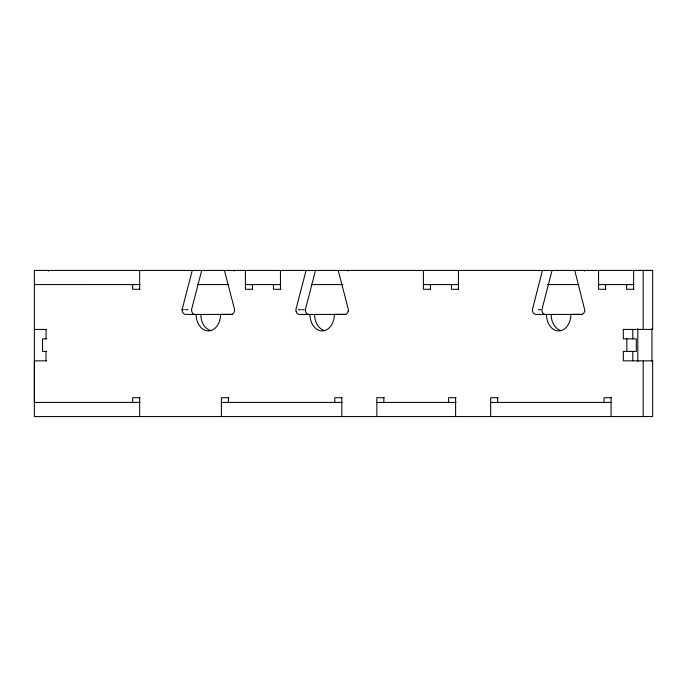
<?xml version="1.0" encoding="UTF-8"?>
<svg xmlns="http://www.w3.org/2000/svg" width="687" height="687" viewBox="0 0 687 687"><rect width="100%" height="100%" fill="white"/><g stroke="black" fill="none" stroke-linecap="round" stroke-linejoin="round"><path stroke-width="1.03" d="M46.029 338.846L46.029 329.417M632.796 360.838L632.796 351.409M542.412 270.429L532.399 309.717L532.64 311.443A4.723 3.504 89.8 0 0 533.988 313.658A4.749 3.529 89.7 0 0 535.903 314.431L582.439 314.431M348.172 311.443L348.421 309.717L338.485 271.451A4.749 3.538 -90 0 1 338.399 270.429M232.103 314.431L185.567 314.431L183.652 313.658A4.723 3.512 -90 0 1 182.304 311.451L182.064 309.717L191.991 271.451A4.749 3.529 90 0 0 192.077 270.429M637.802 270.429L651.946 270.429M34.35 284.581L140.011 284.573M197.65 284.573L228.719 284.573M245.422 284.573L280.811 284.573M311.795 284.573L342.89 284.573M423.407 284.573L458.796 284.573M547.591 284.573L578.875 284.573M598.575 284.573L633.964 284.573M140.011 289.287L132.651 289.287L132.651 284.573M252.782 289.287L245.422 289.287L245.422 270.429M280.811 289.287L273.443 289.287L273.443 284.573M430.766 289.287L423.407 289.287L423.407 270.429M458.796 289.287L451.436 289.287L451.436 284.573M605.934 289.287L598.575 289.287L598.575 270.429M633.964 289.287L626.604 289.287L626.604 284.573M182.064 309.717L184.434 309.717M185.61 309.717L187.98 309.717M298.235 309.717L300.597 309.717M301.782 309.717L304.152 309.717M538.316 309.717L540.678 309.717M345.905 314.431L299.369 314.431A4.749 3.529 90 0 1 297.454 313.658A4.723 3.512 -89.8 0 1 296.106 311.451M34.359 329.417L46.51 329.417M46.733 338.846L42.525 338.846L42.525 351.409L46.733 351.409M46.51 360.838L34.359 360.838L34.35 402.427L140.011 402.427M140.011 397.713L132.651 397.713L132.651 402.427M228.754 397.713L221.394 397.713L221.394 416.571M342.169 397.713L334.809 397.713L334.809 402.427M384.213 397.713L376.854 397.713L376.854 416.571M455.97 397.713L448.611 397.713L448.611 402.427M498.015 397.713L490.655 397.713L490.655 416.571M611.43 397.713L604.071 397.713L604.071 402.427M221.394 402.427L342.169 402.427M376.854 402.427L455.97 402.427M490.655 402.427L611.43 402.427M324.642 330.653C320.46 329.571 317.471 325.904 315.986 322.005A16.497 12.289 -89.9 0 1 314.801 317.437A16.445 12.246 -90 0 1 314.603 314.431M210.84 330.653C203.996 328.721 200.776 321.018 200.81 314.431M296.114 311.443L295.865 309.717L305.801 271.451A4.749 3.529 -90 0 0 305.87 270.429M546.414 314.431C546.466 319.507 548.174 324.728 551.962 328.24A16.522 12.272 -90 0 0 565.384 328.24C569.162 324.728 570.88 319.507 570.931 314.431L582.087 314.354L583.924 313.049L584.886 310.576L575.019 271.451A4.757 3.555 -90 0 1 574.933 270.429M309.88 314.431C309.931 320.331 312.31 326.703 317.634 329.769A16.505 12.263 -90 0 0 328.85 328.24C332.637 324.728 334.346 319.498 334.406 314.431L345.552 314.354L346.832 313.658A4.723 3.504 -89.8 0 0 348.172 311.443M196.078 314.431C196.13 319.507 197.847 324.728 201.635 328.24A16.522 12.272 -90 0 0 215.048 328.24C218.835 324.728 220.544 319.507 220.604 314.431L231.751 314.354L233.03 313.658A4.723 3.504 -89.8 0 0 234.361 311.443L234.611 309.717L224.683 271.451A4.749 3.547 -90 0 1 224.597 270.429M551.146 314.431C551.154 320.314 553.533 326.763 558.892 329.769A16.497 12.254 89.8 0 0 561.176 330.653M632.796 329.417L632.796 338.846M46.029 351.409L46.029 360.838M651.946 328.575L651.946 361.448M643.187 270.429L643.187 329.417M643.187 360.838L643.187 416.571M637.802 328.575L637.802 361.448M633.612 270.429L633.612 289.287M626.836 338.846L626.836 351.409M611.078 397.713L611.078 416.571M605.582 284.573L605.582 289.287M497.663 397.713L497.663 402.427M458.444 270.429L458.444 289.287M455.618 397.713L455.618 416.571M430.414 284.573L430.414 289.287M383.861 397.713L383.861 402.427M341.817 397.713L341.817 416.571M280.451 270.429L280.451 289.287M252.43 284.573L252.43 289.287M228.402 397.713L228.402 402.427M139.65 270.429L139.65 289.287M139.65 397.713L139.65 416.571M48.528 270.429L48.528 271.116M584.431 271.116A4.749 3.538 -90 0 1 584.397 270.429M551.876 270.429A4.749 3.538 90 0 1 551.79 271.451L541.863 309.717L542.103 311.443A4.723 3.495 89.8 0 0 543.451 313.658A4.749 3.529 90 0 0 545.366 314.431M195.031 314.431A4.749 3.529 90 0 1 193.116 313.658A4.723 3.495 89.8 0 1 191.785 311.443L191.527 309.717L201.463 271.451A4.749 3.529 -90 0 0 201.531 270.429M308.832 314.431A4.749 3.529 90 0 1 306.917 313.667A4.723 3.512 -89.8 0 1 305.569 311.451L305.329 309.717L315.264 271.451A4.749 3.521 -90 0 0 315.333 270.429M347.897 271.116A4.749 3.538 -90 0 1 347.862 270.429M234.095 271.116A4.749 3.538 -90 0 1 234.061 270.429M623.332 351.409L623.332 360.838L652.65 360.838L652.65 416.571L34.384 416.571L34.384 270.429L652.65 270.429L652.65 329.417L623.332 329.417L623.332 338.846L636.299 338.846L636.299 351.409L623.332 351.409"/></g></svg>
